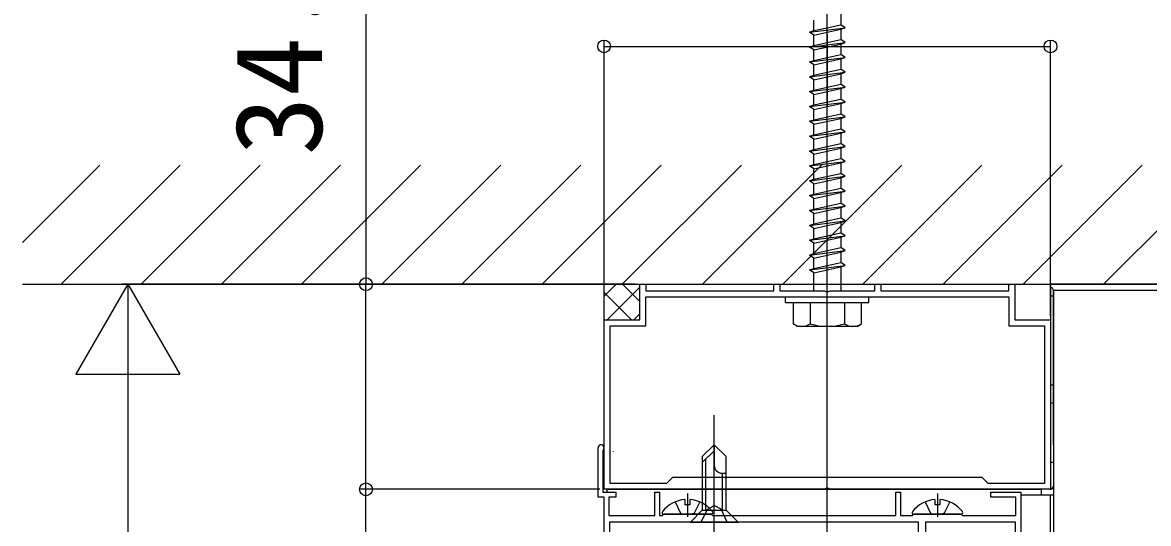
# Model space of a CAD drawing. Units: millimetres, scale not verified. Extents: x -875 to 875, y -1304 to 1297.
# Drawn here: x -772.7 to -583.5, y -436.9 to -352.7 of the extents above; entities that cross this region are included whole.
import ezdxf
from ezdxf.enums import TextEntityAlignment as Align

# ---------------------------------------------------------------- set-up
doc = ezdxf.new("R2010")
doc.units = ezdxf.units.MM
doc.header["$LTSCALE"] = 8
for name, color, linetype in [('0-2_YKK_11', 7, 'Continuous'), ('0-4_YKK_12', 2, 'Continuous'), ('0-5_YKK_13', 4, 'Continuous'), ('0-6_YKK_D', 6, 'Continuous'), ('0-8_YSS_K', 3, 'Continuous')]:
    doc.layers.add(name, color=color, linetype=linetype)
doc.styles.add('ＭＳ ゴシック', font='')
doc.styles.get('ＭＳ ゴシック').set_extended_font_data('MS Gothic')

msp = doc.modelspace()

# ---------------------------------------------------------------- linework, layer by layer
at = {"layer": '0-2_YKK_11'}
for points in [[(-600, -431.199), (-637.042, -431.199), (-637.225, -431.079), (-637.775, -431.079), (-637.958, -431.199), (-675, -431.199), (-675, -402.699), (-669, -402.699), (-669, -396.699), (-668, -396.699), (-668, -397.799), (-646.5, -397.799), (-646.5, -396.699), (-645.5, -396.699), (-645.5, -397.799), (-637.958, -397.799), (-637.775, -397.919), (-637.225, -397.919), (-637.042, -397.799), (-629.5, -397.799), (-629.5, -396.699), (-628.5, -396.699), (-628.5, -397.799), (-607, -397.799), (-607, -396.699), (-606, -396.699), (-606, -402.699), (-600, -402.699)], [(-668, -398.799), (-607, -398.799), (-607, -403.699), (-601, -403.699), (-601, -430.199), (-610.5, -430.199), (-611.5, -429.199), (-663.5, -429.199), (-664.5, -430.199), (-674, -430.199), (-674, -403.699), (-668, -403.699)]]:
    msp.add_lwpolyline(points, close=True, dxfattribs=at)
for points in [[(-675, -447), (-675, -432.5), (-676, -432.5), (-676, -424.2)], [(-675.125, -424.531), (-675.2, -424.729), (-675.2, -431.7), (-673, -431.7), (-673, -432.5), (-674.2, -432.5), (-674.2, -435.6), (-666.5, -435.6), (-666.5, -431.7), (-665.7, -431.7), (-665.7, -435.6), (-665.2, -435.6), (-665, -435.4), (-657, -435.4), (-656.8, -435.6), (-626, -435.6), (-626, -431.7), (-625.2, -431.7), (-625.2, -435.6), (-623.2, -435.6), (-623, -435.4), (-615, -435.4), (-614.8, -435.6), (-605.8, -435.6), (-605.8, -432.5), (-610, -432.5), (-610, -431.7), (-605, -431.7), (-605, -447.7)], [(-622.2, -436.7), (-674.1, -436.7), (-674.1, -446.134), (-673.95, -446.394)], [(-621.4, -447.7), (-622.2, -444.2), (-622.2, -436.7)], [(-605.9, -446.5), (-605.9, -436.7), (-621, -436.7), (-621, -444.065)]]:
    msp.add_lwpolyline(points, dxfattribs=at)
msp.add_arc((-675.5, -424.2), 0.5, 318.59037, 180, dxfattribs=at)
at = {"layer": '0-4_YKK_12'}
for p, q in [((-637.5, -407.799), (-637.5, -305.69)), ((-637.5, -586.015), (-637.5, -394.199)), ((-600, -396.699), (-600, -426.699)), ((-580.033, -396.7), (-600, -396.699)), ((-599.5, -398.699), (-600, -398.699)), ((-599.5, -397.699), (-599.5, -586.015)), ((-599.5, -397.699), (-565, -397.699)), ((-599.501, -413.699), (-600, -413.699)), ((-599.501, -416.699), (-600, -416.699)), ((-599.501, -426.699), (-600, -426.699)), ((-674.5, -431.7), (-674.5, -431.199)), ((-674.5, -431.199), (-601.5, -431.199)), ((-601.5, -432.199), (-601.5, -431.199)), ((-599.5, -432.199), (-605, -432.199)), ((-600, -586.015), (-600, -432.199))]:
    msp.add_line(p, q, dxfattribs=at)
at = {"layer": '0-5_YKK_13'}
for p, q in [((-635.25, -351.299), (-635.25, -353.049)), ((-640.5, -354.299), (-634.5, -353.549)), ((-639.75, -353.549), (-639.75, -352.299)), ((-639.75, -354.049), (-639.75, -353.549)), ((-639.75, -354.049), (-637.5, -353.549)), ((-637.5, -353.549), (-635.25, -353.049)), ((-634.5, -353.549), (-635.25, -353.049)), ((-635.25, -353.799), (-634.5, -353.549)), ((-639.75, -356.549), (-639.75, -354.799)), ((-639.75, -356.549), (-635.25, -355.549)), ((-635.25, -353.799), (-635.25, -355.549)), ((-640.5, -356.799), (-634.5, -356.049)), ((-639.75, -359.049), (-639.75, -357.299)), ((-635.25, -356.299), (-635.25, -358.049)), ((-640.5, -359.299), (-634.5, -358.549)), ((-639.75, -359.049), (-635.25, -358.049)), ((-635.25, -358.799), (-635.25, -360.549)), ((-640.5, -361.799), (-634.5, -361.049)), ((-639.75, -361.549), (-639.75, -359.799)), ((-639.75, -361.549), (-635.25, -360.549)), ((-639.75, -364.049), (-639.75, -362.299)), ((-639.75, -364.049), (-635.25, -363.049)), ((-635.25, -361.299), (-635.25, -363.049)), ((-640.5, -364.299), (-634.5, -363.549)), ((-639.75, -366.549), (-639.75, -364.799)), ((-635.25, -363.799), (-635.25, -365.549)), ((-640.5, -366.799), (-634.5, -366.049)), ((-639.75, -366.549), (-635.25, -365.549)), ((-635.25, -366.299), (-635.25, -368.049)), ((-640.5, -369.299), (-634.5, -368.549)), ((-639.75, -369.049), (-639.75, -367.299)), ((-639.75, -369.049), (-635.25, -368.049)), ((-635.25, -368.799), (-635.25, -370.549)), ((-639.75, -371.549), (-639.75, -369.799)), ((-639.75, -371.549), (-635.25, -370.549)), ((-640.5, -371.799), (-634.5, -371.049)), ((-639.75, -373.549), (-639.75, -372.299)), ((-635.25, -371.299), (-635.25, -373.049)), ((-640.5, -374.299), (-634.5, -373.549)), ((-639.75, -374.049), (-639.75, -373.549)), ((-639.75, -374.049), (-637.5, -373.549)), ((-639.75, -374.799), (-635.25, -373.799)), ((-637.5, -373.549), (-635.25, -373.049)), ((-635.25, -373.799), (-635.25, -375.549)), ((-640.5, -376.799), (-634.5, -376.049)), ((-639.75, -376.549), (-639.75, -374.799)), ((-639.75, -376.549), (-635.25, -375.549)), ((-635.25, -376.299), (-635.25, -378.049)), ((-639.75, -379.049), (-639.75, -377.299)), ((-639.75, -379.049), (-635.25, -378.049)), ((-640.5, -379.299), (-634.5, -378.549)), ((-639.75, -381.549), (-639.75, -379.799)), ((-635.25, -378.799), (-635.25, -380.549)), ((-640.5, -381.799), (-634.5, -381.049)), ((-639.75, -381.549), (-635.25, -380.549)), ((-635.25, -381.299), (-635.25, -383.049)), ((-640.5, -384.299), (-634.5, -383.549)), ((-639.75, -384.049), (-639.75, -382.299)), ((-639.75, -384.049), (-635.25, -383.049)), ((-635.25, -383.799), (-635.25, -385.549)), ((-639.75, -386.549), (-639.75, -384.799)), ((-639.75, -386.549), (-635.25, -385.549)), ((-640.5, -386.799), (-634.5, -386.049)), ((-639.75, -388.549), (-639.75, -387.299)), ((-635.25, -386.299), (-635.25, -388.049)), ((-640.5, -389.299), (-634.5, -388.549)), ((-639.75, -389.049), (-639.75, -388.549)), ((-639.75, -389.049), (-637.5, -388.549)), ((-637.5, -388.549), (-635.25, -388.049)), ((-634.5, -388.549), (-635.25, -388.049)), ((-635.25, -388.799), (-635.25, -390.549)), ((-640.5, -391.799), (-634.5, -391.049)), ((-640.5, -391.799), (-639.75, -391.549)), ((-639.75, -391.549), (-639.75, -389.799)), ((-639.75, -391.549), (-635.25, -390.549)), ((-639.75, -392.299), (-635.25, -391.299)), ((-634.5, -391.049), (-635.25, -390.549)), ((-635.25, -391.299), (-634.5, -391.049)), ((-635.25, -391.299), (-635.25, -393.049)), ((-639.75, -392.299), (-640.5, -391.799)), ((-639.75, -394.049), (-639.75, -392.299)), ((-639.75, -394.049), (-635.25, -393.049)), ((-640.5, -394.299), (-634.5, -393.549)), ((-639.75, -397.799), (-639.75, -394.799)), ((-635.25, -393.799), (-635.25, -397.799)), ((-675, -402.999), (-675, -396.699)), ((-675, -398.708), (-672.991, -396.699)), ((-674.501, -402.699), (-669, -397.198)), ((-669, -399.602), (-671.903, -396.699)), ((-670.393, -402.699), (-675, -398.092)), ((-644.5, -398.799), (-630.5, -398.799)), ((-644.5, -399.799), (-644.5, -398.799)), ((-630.5, -399.799), (-630.5, -398.799)), ((-599.5, -423.699), (-599.5, -397.799)), ((-644.5, -399.799), (-630.5, -399.799)), ((-643.25, -399.799), (-643.25, -403.368)), ((-643.25, -399.799), (-631.75, -399.799)), ((-640.387, -399.799), (-640.387, -403.353)), ((-634.613, -399.799), (-634.613, -403.353)), ((-631.75, -403.368), (-631.75, -399.799)), ((-674.846, -402.737), (-675, -402.582)), ((-670.011, -402.699), (-669, -401.688)), ((-642.5, -403.799), (-643.25, -403.366)), ((-632.5, -403.799), (-642.5, -403.799)), ((-632.5, -403.799), (-631.75, -403.366)), ((-656.5, -441.7), (-656.5, -418.7)), ((-658.5, -425.7), (-656.5, -423.7)), ((-654.5, -425.7), (-656.5, -423.7)), ((-656.5, -423.7), (-656.5, -427.167)), ((-658.5, -426.7), (-656.5, -424.7)), ((-658.5, -425.7), (-658.5, -434.7)), ((-657.9, -434.7), (-657.9, -426.1)), ((-655.167, -428.5), (-654.5, -428.5)), ((-655.1, -434.7), (-655.1, -428.5)), ((-600.1, -431.199), (-600.3, -431.199)), ((-661.425, -432.917), (-661.425, -433.8)), ((-661, -431.9), (-661, -435.8)), ((-619.425, -432.917), (-619.425, -433.8)), ((-619, -431.9), (-619, -435.8)), ((-663.075, -433.323), (-662.145, -435.188)), ((-652.5, -436.7), (-654.5, -434.7)), ((-621.075, -433.323), (-620.145, -435.188)), ((-657.024, -435.4), (-664.976, -435.4)), ((-662.145, -435.188), (-661.747, -435.4)), ((-660.5, -436.7), (-652.5, -436.7)), ((-615.024, -435.4), (-622.976, -435.4)), ((-620.145, -435.188), (-619.747, -435.4))]:
    msp.add_line(p, q, dxfattribs=at)
for points in [[(-639.75, -354.799), (-635.25, -353.799), (-634.5, -353.549)], [(-639.75, -354.799), (-640.5, -354.299), (-639.75, -354.049)], [(-639.75, -357.299), (-635.25, -356.299), (-634.5, -356.049), (-635.25, -355.549)], [(-639.75, -357.299), (-640.5, -356.799), (-639.75, -356.549)], [(-639.75, -359.799), (-640.5, -359.299), (-639.75, -359.049)], [(-639.75, -359.799), (-635.25, -358.799), (-634.5, -358.549), (-635.25, -358.049)], [(-639.75, -362.299), (-635.25, -361.299), (-634.5, -361.049), (-635.25, -360.549)], [(-639.75, -362.299), (-640.5, -361.799), (-639.75, -361.549)], [(-639.75, -364.799), (-635.25, -363.799), (-634.5, -363.549), (-635.25, -363.049)], [(-639.75, -364.799), (-640.5, -364.299), (-639.75, -364.049)], [(-639.75, -367.299), (-640.5, -366.799), (-639.75, -366.549)], [(-639.75, -367.299), (-635.25, -366.299), (-634.5, -366.049), (-635.25, -365.549)], [(-639.75, -369.799), (-635.25, -368.799), (-634.5, -368.549), (-635.25, -368.049)], [(-639.75, -369.799), (-640.5, -369.299), (-639.75, -369.049)], [(-639.75, -372.299), (-635.25, -371.299), (-634.5, -371.049), (-635.25, -370.549)], [(-639.75, -372.299), (-640.5, -371.799), (-639.75, -371.549)], [(-639.75, -374.799), (-640.5, -374.299), (-639.75, -374.049)], [(-635.25, -373.799), (-634.5, -373.549), (-635.25, -373.049)], [(-639.75, -377.299), (-635.25, -376.299), (-634.5, -376.049), (-635.25, -375.549)], [(-639.75, -377.299), (-640.5, -376.799), (-639.75, -376.549)], [(-639.75, -379.799), (-635.25, -378.799), (-634.5, -378.549), (-635.25, -378.049)], [(-639.75, -379.799), (-640.5, -379.299), (-639.75, -379.049)], [(-639.75, -382.299), (-640.5, -381.799), (-639.75, -381.549)], [(-639.75, -382.299), (-635.25, -381.299), (-634.5, -381.049), (-635.25, -380.549)], [(-639.75, -384.799), (-635.25, -383.799), (-634.5, -383.549), (-635.25, -383.049)], [(-639.75, -384.799), (-640.5, -384.299), (-639.75, -384.049)], [(-639.75, -387.299), (-635.25, -386.299), (-634.5, -386.049), (-635.25, -385.549)], [(-639.75, -387.299), (-640.5, -386.799), (-639.75, -386.549)], [(-639.75, -389.799), (-640.5, -389.299), (-639.75, -389.049)], [(-639.75, -389.799), (-635.25, -388.799), (-634.5, -388.549)], [(-639.75, -394.799), (-635.25, -393.799), (-634.5, -393.549), (-635.25, -393.049)], [(-639.75, -394.799), (-640.5, -394.299), (-639.75, -394.049)], [(-658.5, -434.7), (-654.5, -434.7), (-654.5, -425.7)], [(-660.575, -432.917), (-660.575, -433.8), (-661.425, -433.8)], [(-618.575, -432.917), (-618.575, -433.8), (-619.425, -433.8)], [(-660.5, -436.7), (-658.5, -434.7), (-654.5, -434.7)], [(-658.925, -433.323), (-659.855, -435.188), (-660.253, -435.4)], [(-658.7, -436.7), (-657.65, -434.547), (-656.5, -433.936)], [(-654.3, -436.7), (-655.35, -434.547), (-656.5, -433.936)], [(-616.925, -433.323), (-617.855, -435.188), (-618.253, -435.4)]]:
    msp.add_lwpolyline(points, dxfattribs=at)
for centre, radius, start, end in [((-600.1, -397.799), 0.6, 0, 90), ((-641.83, -401.243), 2.556, 236.25178, 304.38425), ((-637.5, -394.246), 9.553, 252.41205, 287.58795), ((-633.17, -401.243), 2.556, 235.61575, 303.74822), ((-673.1, -424.492), 0.5, 216.8699, 224.67747), ((-655.167, -427.167), 1.333, 180, 270), ((-600.1, -430.599), 0.6, 270, 0), ((-661, -438.2), 5.3, 94.59941, 142.28591), ((-661, -438.2), 5.3, 37.71409, 85.40059), ((-619, -438.2), 5.3, 94.59941, 142.28591), ((-619, -438.2), 5.3, 37.71409, 85.40059), ((-664.976, -435.126), 0.274, 142.28591, 270), ((-657.024, -435.126), 0.274, 270, 37.71409), ((-622.976, -435.126), 0.274, 142.28591, 270), ((-615.024, -435.126), 0.274, 270, 37.71409)]:
    msp.add_arc(centre, radius, start, end, dxfattribs=at)
at = {"layer": '0-6_YKK_D'}
for p, q in [((-715, -323.98), (-715, -396.699)), ((-675, -401.999), (-675, -355.699)), ((-675, -356.699), (-600, -356.699)), ((-600, -401.999), (-600, -355.699)), ((-755, -396.699), (-763.75, -411.855)), ((-669.7, -396.699), (-756, -396.699)), ((-755, -396.699), (-746.25, -411.855)), ((-755, -396.699), (-755, -427.01)), ((-669.7, -396.699), (-716, -396.699)), ((-715, -431.199), (-715, -396.699)), ((-763.75, -411.855), (-746.25, -411.855)), ((-755, -414.199), (-755, -1034.7)), ((-675.7, -431.199), (-716, -431.199)), ((-675.7, -431.199), (-716, -431.199)), ((-715, -1014.7), (-715, -431.199))]:
    msp.add_line(p, q, dxfattribs=at)
for centre in [(-675, -356.699), (-600, -356.699), (-715, -396.699), (-715, -431.199), (-715, -431.199)]:
    msp.add_circle(centre, 1.075, dxfattribs=at)
at = {"layer": '0-8_YSS_K'}
for p, q in [((-637.501, -354.699), (-637.501, -366.699)), ((-637.501, -354.699), (-637.501, -366.699)), ((-772.701, -389.698), (-759.702, -376.699)), ((-766.231, -396.699), (-746.231, -376.699)), ((-752.761, -396.699), (-732.761, -376.699)), ((-739.29, -396.699), (-719.29, -376.699)), ((-725.82, -396.699), (-705.82, -376.699)), ((-712.35, -396.699), (-692.35, -376.699)), ((-698.879, -396.699), (-678.879, -376.699)), ((-685.409, -396.699), (-665.409, -376.699)), ((-671.939, -396.699), (-651.939, -376.699)), ((-658.468, -396.699), (-638.468, -376.699)), ((-644.998, -396.699), (-624.998, -376.699)), ((-631.527, -396.699), (-611.527, -376.699)), ((-618.057, -396.699), (-598.057, -376.699)), ((-604.587, -396.699), (-584.587, -376.699)), ((-591.116, -396.699), (-571.116, -376.699)), ((-772.701, -396.699), (-140.8, -396.7))]:
    msp.add_line(p, q, dxfattribs=at)

# ---------------------------------------------------------------- texts
at = {"layer": '0-6_YKK_D', "style": 'ＭＳ ゴシック'}
msp.add_text('34.5', height=14.66, rotation=90, dxfattribs=at).set_placement((-718, -375.048), align=Align.BOTTOM_LEFT)

doc.saveas('drawing.dxf')
